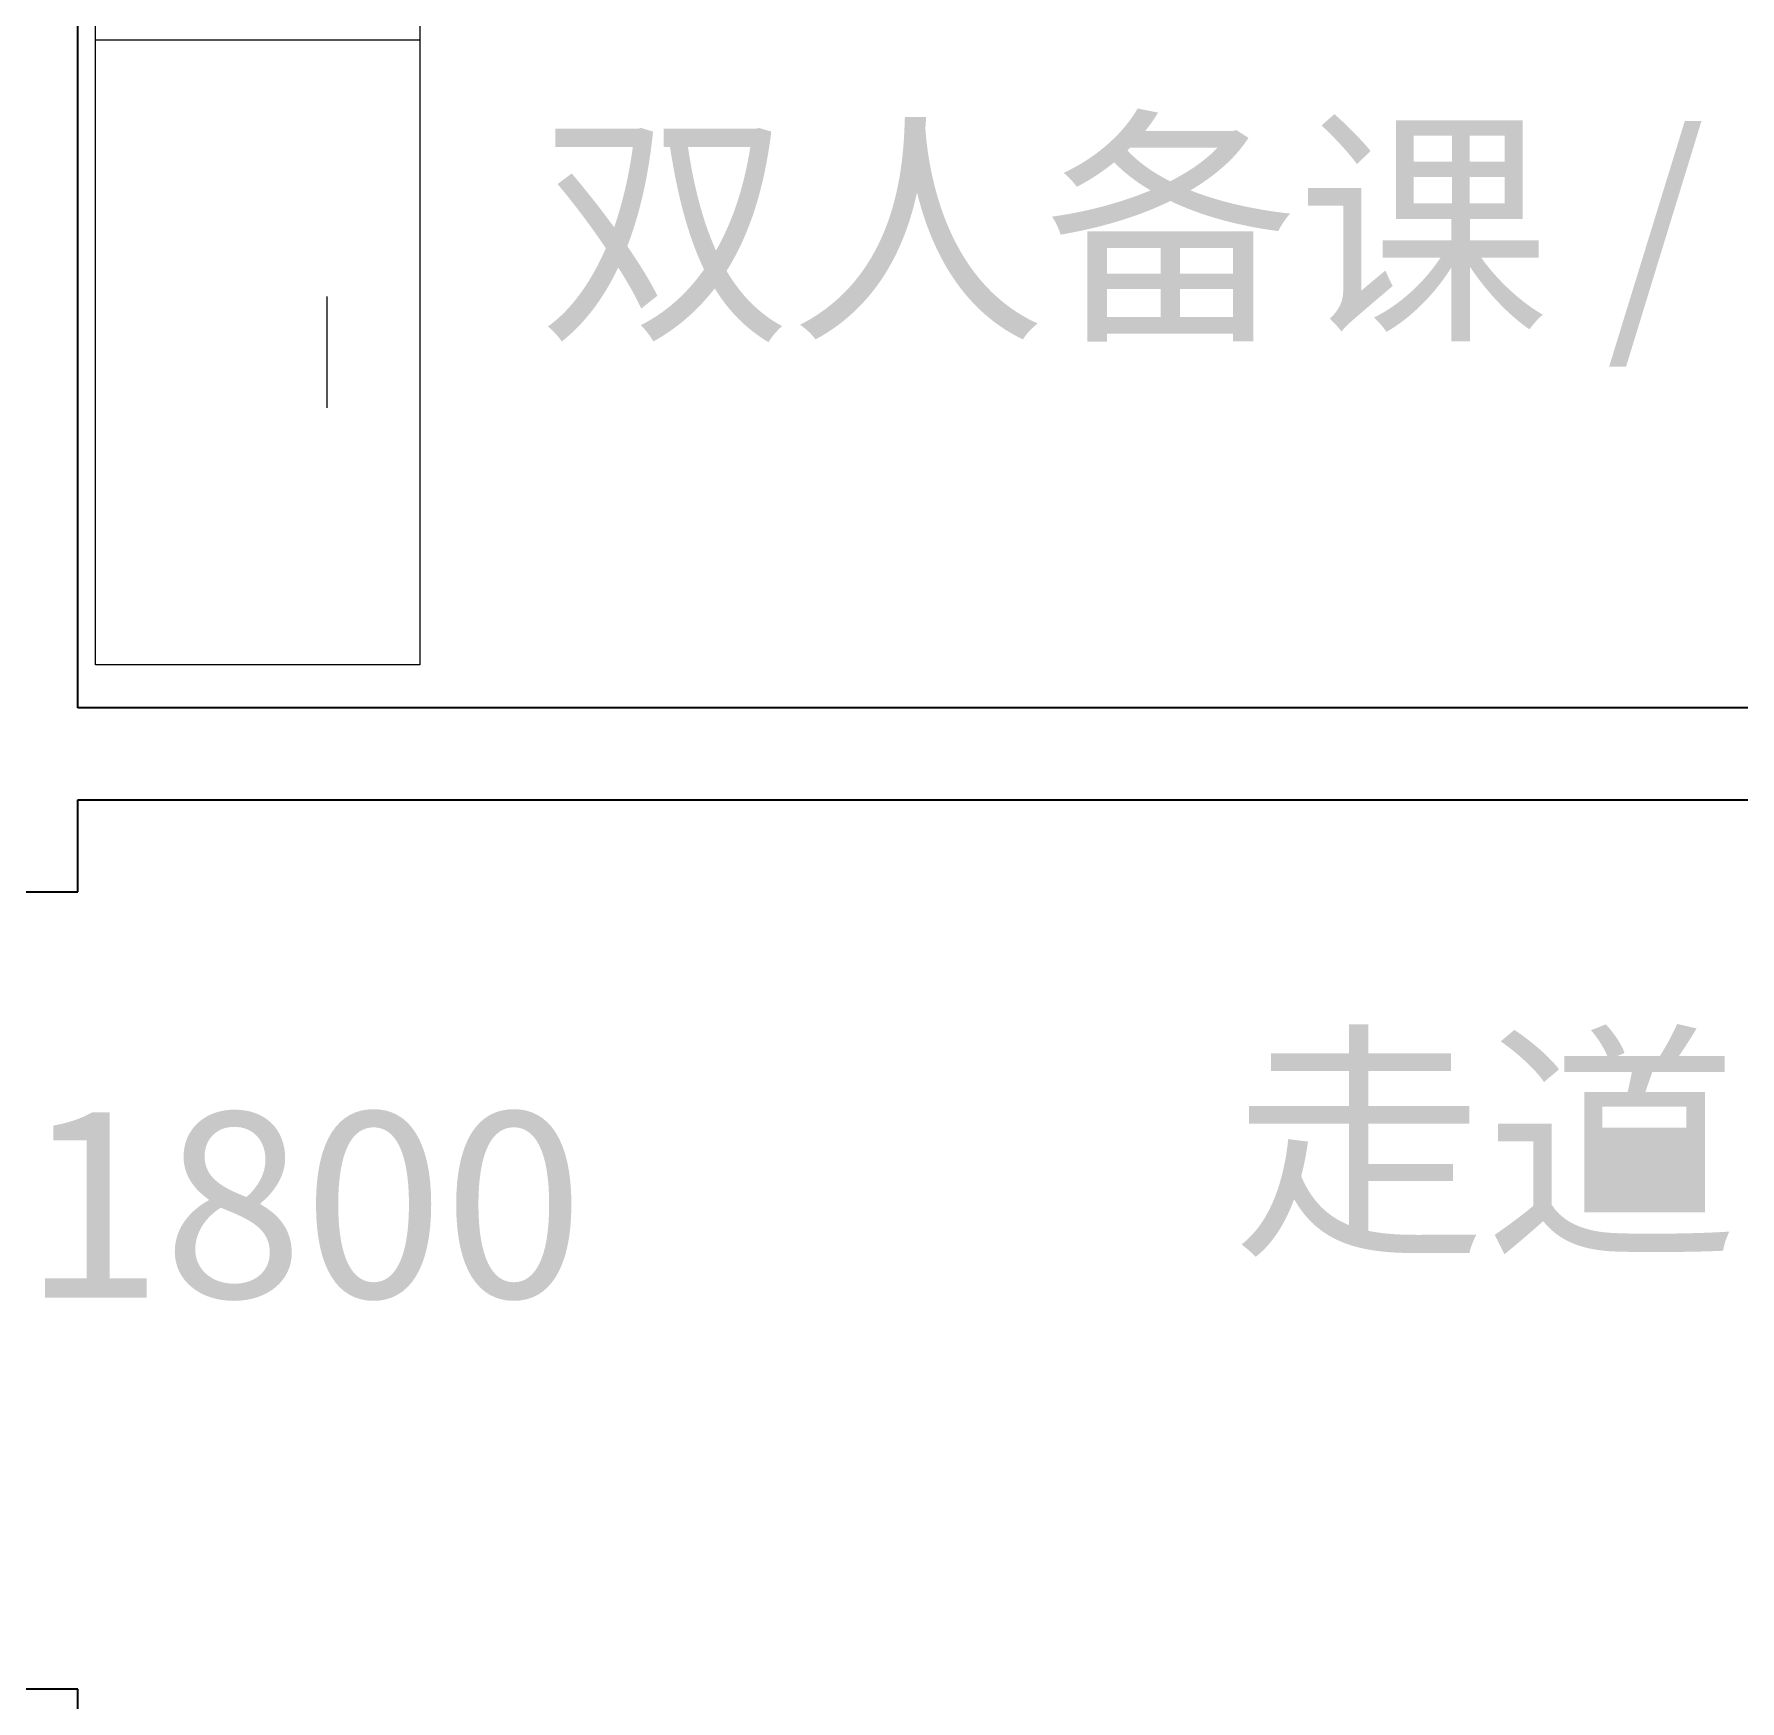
# Model space of a CAD drawing. Header units: millimetres. Extents: x -4600 to 229000, y -4300 to 19460.
# Drawn here: x 43789 to 45631, y 6857 to 8657 of the extents above; entities that cross this region are included whole.
import ezdxf

# ---------------------------------------------------------------- set-up
doc = ezdxf.new("R2010")
doc.units = ezdxf.units.MM
doc.header["$LTSCALE"] = 100
for name, color, linetype, lineweight in [('A-CABINET', 32, 'Continuous', 25), ('A-EX-WALL', 7, 'Continuous', 35), ('A-TEXT', 7, 'Continuous', 18), ('R2-DETAIL', 7, 'Continuous', 13)]:
    doc.layers.add(name, color=color, linetype=linetype, lineweight=lineweight)

# ---------------------------------------------------------------- blocks, each defined once
blk = doc.blocks.new('SOURCE_PROPOSED')
at = {"layer": 'A-EX-WALL'}
for p, q in [((3836.4, 6129.4), (3836.4, 9630)), ((6216.1, 6129.4), (3836.4, 6129.4)), ((3836.4, 6030), (6216.1, 6030)), ((3836.4, 5930.5), (3836.4, 6030)), ((3714, 5930.5), (3836.4, 5930.5)), ((3836.4, 5069.5), (3714, 5069.5)), ((3836.4, 4970), (3836.4, 5069.5))]:
    blk.add_line(p, q, dxfattribs=at)
blk = doc.blocks.new('FURNITURE_DESIGN')
at = {"layer": 'A-TEXT'}
h = blk.add_hatch(color=256, dxfattribs=at)
edge = h.paths.add_edge_path()
edge.add_spline(control_points=[(4729.6, 6767.3), (4728, 6731.3), (4728, 6600), (4616.4, 6543)], knot_values=[0, 0, 0, 0, 1, 1, 1, 1], degree=3, periodic=0)
edge.add_spline(control_points=[(4616.4, 6543), (4623, 6538.6), (4629.5, 6532.4), (4633.1, 6527.2)], knot_values=[0, 0, 0, 0, 1, 1, 1, 1], degree=3, periodic=0)
edge.add_spline(control_points=[(4633.1, 6527.2), (4702.6, 6564.8), (4730.7, 6630.9), (4742.7, 6686)], knot_values=[0, 0, 0, 0, 1, 1, 1, 1], degree=3, periodic=0)
edge.add_spline(control_points=[(4742.7, 6686), (4756.1, 6630.9), (4786.7, 6561), (4857.1, 6527.2)], knot_values=[0, 0, 0, 0, 1, 1, 1, 1], degree=3, periodic=0)
edge.add_spline(control_points=[(4857.1, 6527.2), (4860.3, 6532.6), (4866.6, 6539.7), (4872.9, 6544.4)], knot_values=[0, 0, 0, 0, 1, 1, 1, 1], degree=3, periodic=0)
edge.add_spline(control_points=[(4872.9, 6544.4), (4768.7, 6591.9), (4754.2, 6719.8), (4751.7, 6755)], knot_values=[0, 0, 0, 0, 1, 1, 1, 1], degree=3, periodic=0)
edge.add_line((4751.7, 6755), (4752.6, 6767.3))
edge.add_line((4752.6, 6767.3), (4729.6, 6767.3))
h = blk.add_hatch(color=256, dxfattribs=at)
edge = h.paths.add_edge_path()
edge.add_spline(control_points=[(4980.9, 6776.6), (4967.3, 6752.8), (4940.6, 6725.6), (4901, 6707)], knot_values=[0, 0, 0, 0, 1, 1, 1, 1], degree=3, periodic=0)
edge.add_spline(control_points=[(4901, 6707), (4905.6, 6703.7), (4911.9, 6696.9), (4915.2, 6692)], knot_values=[0, 0, 0, 0, 1, 1, 1, 1], degree=3, periodic=0)
edge.add_spline(control_points=[(4915.2, 6692), (4930.5, 6699.9), (4943.8, 6708.9), (4955.6, 6718.5)], knot_values=[0, 0, 0, 0, 1, 1, 1, 1], degree=3, periodic=0)
edge.add_spline(control_points=[(4955.6, 6718.5), (4966.8, 6707), (4979.9, 6696.9), (4994.9, 6688.2)], knot_values=[0, 0, 0, 0, 1, 1, 1, 1], degree=3, periodic=0)
edge.add_spline(control_points=[(4994.9, 6688.2), (4961.6, 6674.3), (4923.9, 6664.7), (4888.4, 6659.8)], knot_values=[0, 0, 0, 0, 1, 1, 1, 1], degree=3, periodic=0)
edge.add_spline(control_points=[(4888.4, 6659.8), (4892, 6655.2), (4896.1, 6646.2), (4897.7, 6640.4)], knot_values=[0, 0, 0, 0, 1, 1, 1, 1], degree=3, periodic=0)
edge.add_spline(control_points=[(4897.7, 6640.4), (4937.3, 6647), (4979.3, 6658.7), (5016.4, 6676.7)], knot_values=[0, 0, 0, 0, 1, 1, 1, 1], degree=3, periodic=0)
edge.add_spline(control_points=[(5016.4, 6676.7), (5050.5, 6660.3), (5090.9, 6649.7), (5132.9, 6644.2)], knot_values=[0, 0, 0, 0, 1, 1, 1, 1], degree=3, periodic=0)
edge.add_spline(control_points=[(5132.9, 6644.2), (5135.6, 6650), (5141.1, 6658.4), (5145.7, 6663.1)], knot_values=[0, 0, 0, 0, 1, 1, 1, 1], degree=3, periodic=0)
edge.add_spline(control_points=[(5145.7, 6663.1), (5107, 6667.4), (5069.6, 6675.6), (5038, 6688.2)], knot_values=[0, 0, 0, 0, 1, 1, 1, 1], degree=3, periodic=0)
edge.add_spline(control_points=[(5038, 6688.2), (5063.9, 6703.5), (5086, 6722.3), (5100.7, 6744.9)], knot_values=[0, 0, 0, 0, 1, 1, 1, 1], degree=3, periodic=0)
edge.add_line((5100.7, 6744.9), (5087.4, 6753.4))
edge.add_line((5087.4, 6753.4), (5083.8, 6752.3))
edge.add_line((5083.8, 6752.3), (4989.1, 6752.3))
edge.add_spline(control_points=[(4989.1, 6752.3), (4994.3, 6758.8), (4999, 6765.4), (5003, 6772.2)], knot_values=[0, 0, 0, 0, 1, 1, 1, 1], degree=3, periodic=0)
edge.add_line((5003, 6772.2), (4980.9, 6776.6))
edge = h.paths.add_edge_path(flags=0)
edge.add_spline(control_points=[(5067.2, 6734.3), (5054.1, 6720.4), (5036.3, 6708.4), (5016.1, 6698)], knot_values=[0, 0, 0, 0, 1, 1, 1, 1], degree=3, periodic=0)
edge.add_spline(control_points=[(5016.1, 6698), (4997.6, 6707.3), (4981.8, 6718.5), (4970, 6731.3)], knot_values=[0, 0, 0, 0, 1, 1, 1, 1], degree=3, periodic=0)
edge.add_line((4970, 6731.3), (4973, 6734.3))
edge.add_line((4973, 6734.3), (5067.2, 6734.3))
h = blk.add_hatch(color=256, dxfattribs=at)
edge = h.paths.add_edge_path()
edge.add_spline(control_points=[(5179.6, 6758.3), (5193.2, 6745.7), (5209.9, 6727.7), (5217.8, 6716.5)], knot_values=[0, 0, 0, 0, 1, 1, 1, 1], degree=3, periodic=0)
edge.add_line((5217.8, 6716.5), (5232.5, 6730.7))
edge.add_spline(control_points=[(5232.5, 6730.7), (5224.1, 6741.4), (5206.9, 6758.6), (5193.5, 6770.6)], knot_values=[0, 0, 0, 0, 1, 1, 1, 1], degree=3, periodic=0)
edge.add_line((5193.5, 6770.6), (5179.6, 6758.3))
h = blk.add_hatch(color=256, dxfattribs=at)
edge = h.paths.add_edge_path()
edge.add_line((5260.1, 6764), (5260.1, 6657.3))
edge.add_line((5260.1, 6657.3), (5319.8, 6657.3))
edge.add_line((5319.8, 6657.3), (5319.8, 6634.1))
edge.add_line((5319.8, 6634.1), (5245.6, 6634.1))
edge.add_line((5245.6, 6634.1), (5245.6, 6615.6))
edge.add_line((5245.6, 6615.6), (5308.1, 6615.6))
edge.add_spline(control_points=[(5308.1, 6615.6), (5290.9, 6589.1), (5262.8, 6563.5), (5236.1, 6550.9)], knot_values=[0, 0, 0, 0, 1, 1, 1, 1], degree=3, periodic=0)
edge.add_spline(control_points=[(5236.1, 6550.9), (5240.4, 6547.4), (5246.4, 6540.3), (5249.7, 6535.4)], knot_values=[0, 0, 0, 0, 1, 1, 1, 1], degree=3, periodic=0)
edge.add_spline(control_points=[(5249.7, 6535.4), (5275.3, 6549.8), (5302.1, 6576.3), (5319.8, 6605)], knot_values=[0, 0, 0, 0, 1, 1, 1, 1], degree=3, periodic=0)
edge.add_line((5319.8, 6605), (5319.8, 6525))
edge.add_line((5319.8, 6525), (5340, 6525))
edge.add_line((5340, 6525), (5340, 6605.5))
edge.add_spline(control_points=[(5340, 6605.5), (5357.5, 6579), (5382.3, 6552.8), (5404.1, 6538.1)], knot_values=[0, 0, 0, 0, 1, 1, 1, 1], degree=3, periodic=0)
edge.add_spline(control_points=[(5404.1, 6538.1), (5407.7, 6543.3), (5413.7, 6550.1), (5418.6, 6553.9)], knot_values=[0, 0, 0, 0, 1, 1, 1, 1], degree=3, periodic=0)
edge.add_spline(control_points=[(5418.6, 6553.9), (5395.7, 6566.8), (5368.9, 6591.3), (5352, 6615.6)], knot_values=[0, 0, 0, 0, 1, 1, 1, 1], degree=3, periodic=0)
edge.add_line((5352, 6615.6), (5414, 6615.6))
edge.add_line((5414, 6615.6), (5414, 6634.1))
edge.add_line((5414, 6634.1), (5340, 6634.1))
edge.add_line((5340, 6634.1), (5340, 6657.3))
edge.add_line((5340, 6657.3), (5396.8, 6657.3))
edge.add_line((5396.8, 6657.3), (5396.8, 6764))
edge.add_line((5396.8, 6764), (5260.1, 6764))
h.paths.add_polyline_path([(5278.9, 6702.6), (5320.4, 6702.6), (5320.4, 6674.3), (5278.9, 6674.3), (5278.9, 6702.6)], flags=0)
h.paths.add_polyline_path([(5278.9, 6747.1), (5320.4, 6747.1), (5320.4, 6719.3), (5278.9, 6719.3), (5278.9, 6747.1)], flags=0)
h.paths.add_polyline_path([(5339.5, 6702.6), (5377.4, 6702.6), (5377.4, 6674.3), (5339.5, 6674.3), (5339.5, 6702.6)], flags=0)
h.paths.add_polyline_path([(5339.5, 6747.1), (5377.4, 6747.1), (5377.4, 6719.3), (5339.5, 6719.3), (5339.5, 6747.1)], flags=0)
blk.add_hatch(color=256, dxfattribs=at).paths.add_polyline_path([(5490.1, 6497.7), (5508.4, 6497.7), (5589.9, 6763.2), (5571.9, 6763.2), (5490.1, 6497.7)])
h = blk.add_hatch(color=256, dxfattribs=at)
edge = h.paths.add_edge_path()
edge.add_spline(control_points=[(4354.5, 6695), (4371.9, 6674.3), (4390.5, 6649.7), (4406.6, 6625.7)], knot_values=[0, 0, 0, 0, 1, 1, 1, 1], degree=3, periodic=0)
edge.add_spline(control_points=[(4406.6, 6625.7), (4390.2, 6588), (4368.9, 6559.1), (4344.1, 6541.1)], knot_values=[0, 0, 0, 0, 1, 1, 1, 1], degree=3, periodic=0)
edge.add_spline(control_points=[(4344.1, 6541.1), (4349, 6537.6), (4355.8, 6529.9), (4359.1, 6525)], knot_values=[0, 0, 0, 0, 1, 1, 1, 1], degree=3, periodic=0)
edge.add_spline(control_points=[(4359.1, 6525), (4383.1, 6544.1), (4403.9, 6570.6), (4420, 6605)], knot_values=[0, 0, 0, 0, 1, 1, 1, 1], degree=3, periodic=0)
edge.add_spline(control_points=[(4420, 6605), (4430.3, 6588.6), (4439.1, 6573.3), (4444.8, 6560.5)], knot_values=[0, 0, 0, 0, 1, 1, 1, 1], degree=3, periodic=0)
edge.add_line((4444.8, 6560.5), (4462.3, 6574.4))
edge.add_spline(control_points=[(4462.3, 6574.4), (4454.9, 6589.4), (4443.4, 6608.2), (4429.8, 6627.9)], knot_values=[0, 0, 0, 0, 1, 1, 1, 1], degree=3, periodic=0)
edge.add_spline(control_points=[(4429.8, 6627.9), (4443.2, 6662.5), (4452.7, 6703.7), (4457.6, 6751.7)], knot_values=[0, 0, 0, 0, 1, 1, 1, 1], degree=3, periodic=0)
edge.add_line((4457.6, 6751.7), (4444.5, 6755.6))
edge.add_line((4444.5, 6755.6), (4441, 6754.7))
edge.add_line((4441, 6754.7), (4352, 6754.7))
edge.add_line((4352, 6754.7), (4352, 6735.1))
edge.add_line((4352, 6735.1), (4435.8, 6735.1))
edge.add_spline(control_points=[(4435.8, 6735.1), (4431.4, 6703.2), (4424.6, 6674.3), (4415.6, 6648.3)], knot_values=[0, 0, 0, 0, 1, 1, 1, 1], degree=3, periodic=0)
edge.add_spline(control_points=[(4415.6, 6648.3), (4400.9, 6668.5), (4384.8, 6688.7), (4369.8, 6706.5)], knot_values=[0, 0, 0, 0, 1, 1, 1, 1], degree=3, periodic=0)
edge.add_line((4369.8, 6706.5), (4354.5, 6695))
h = blk.add_hatch(color=256, dxfattribs=at)
edge = h.paths.add_edge_path()
edge.add_line((4469.1, 6754.7), (4469.1, 6735.1))
edge.add_line((4469.1, 6735.1), (4475.9, 6735.1))
edge.add_spline(control_points=[(4475.9, 6735.1), (4483.8, 6684.1), (4495, 6639.3), (4512.7, 6602.8)], knot_values=[0, 0, 0, 0, 1, 1, 1, 1], degree=3, periodic=0)
edge.add_spline(control_points=[(4512.7, 6602.8), (4493.6, 6575.8), (4470.2, 6555.6), (4444.2, 6542.5)], knot_values=[0, 0, 0, 0, 1, 1, 1, 1], degree=3, periodic=0)
edge.add_spline(control_points=[(4444.2, 6542.5), (4448.9, 6538.4), (4455.2, 6530.2), (4457.9, 6525)], knot_values=[0, 0, 0, 0, 1, 1, 1, 1], degree=3, periodic=0)
edge.add_spline(control_points=[(4457.9, 6525), (4483, 6538.9), (4505.1, 6557.7), (4524.2, 6582.3)], knot_values=[0, 0, 0, 0, 1, 1, 1, 1], degree=3, periodic=0)
edge.add_spline(control_points=[(4524.2, 6582.3), (4539.2, 6558), (4558.3, 6538.4), (4582.3, 6524.2)], knot_values=[0, 0, 0, 0, 1, 1, 1, 1], degree=3, periodic=0)
edge.add_spline(control_points=[(4582.3, 6524.2), (4585.6, 6529.9), (4592.1, 6537.6), (4597, 6541.6)], knot_values=[0, 0, 0, 0, 1, 1, 1, 1], degree=3, periodic=0)
edge.add_spline(control_points=[(4597, 6541.6), (4571.9, 6555), (4552.3, 6575.5), (4537, 6601.1)], knot_values=[0, 0, 0, 0, 1, 1, 1, 1], degree=3, periodic=0)
edge.add_spline(control_points=[(4537, 6601.1), (4561, 6639.1), (4577.7, 6688.7), (4585.3, 6751.7)], knot_values=[0, 0, 0, 0, 1, 1, 1, 1], degree=3, periodic=0)
edge.add_line((4585.3, 6751.7), (4571.9, 6755.6))
edge.add_line((4571.9, 6755.6), (4568.4, 6754.7))
edge.add_line((4568.4, 6754.7), (4469.1, 6754.7))
edge = h.paths.add_edge_path(flags=0)
edge.add_spline(control_points=[(4562.7, 6735.1), (4555.8, 6691.2), (4543, 6653.5), (4525.6, 6623.2)], knot_values=[0, 0, 0, 0, 1, 1, 1, 1], degree=3, periodic=0)
edge.add_spline(control_points=[(4525.6, 6623.2), (4511.1, 6655.2), (4501.5, 6693.4), (4495.3, 6735.1)], knot_values=[0, 0, 0, 0, 1, 1, 1, 1], degree=3, periodic=0)
edge.add_line((4495.3, 6735.1), (4562.7, 6735.1))
h = blk.add_hatch(color=256, dxfattribs=at)
edge = h.paths.add_edge_path()
edge.add_line((5164.8, 6690.6), (5164.8, 6671.8))
edge.add_line((5164.8, 6671.8), (5203, 6671.8))
edge.add_line((5203, 6671.8), (5203, 6579))
edge.add_spline(control_points=[(5203, 6579), (5203, 6564.8), (5193.8, 6554.2), (5188.3, 6549.6)], knot_values=[0, 0, 0, 0, 1, 1, 1, 1], degree=3, periodic=0)
edge.add_spline(control_points=[(5188.3, 6549.6), (5192.1, 6546.6), (5198.4, 6539.7), (5201.1, 6535.6)], knot_values=[0, 0, 0, 0, 1, 1, 1, 1], degree=3, periodic=0)
edge.add_spline(control_points=[(5201.1, 6535.6), (5204.7, 6541.1), (5211.5, 6546.8), (5256.5, 6585)], knot_values=[0, 0, 0, 0, 1, 1, 1, 1], degree=3, periodic=0)
edge.add_spline(control_points=[(5256.5, 6585), (5254.1, 6588.9), (5250.8, 6596.2), (5248.6, 6601.7)], knot_values=[0, 0, 0, 0, 1, 1, 1, 1], degree=3, periodic=0)
edge.add_line((5248.6, 6601.7), (5222.7, 6580.1))
edge.add_line((5222.7, 6580.1), (5222.7, 6690.6))
edge.add_line((5222.7, 6690.6), (5164.8, 6690.6))
h = blk.add_hatch(color=256, dxfattribs=at)
h.paths.add_polyline_path([(4926.6, 6644), (4926.6, 6524.7), (4947.9, 6524.7), (4947.9, 6533.5), (5083.8, 6533.5), (5083.8, 6525.3), (5105.9, 6525.3), (5105.9, 6644), (4926.6, 6644)])
h.paths.add_polyline_path([(4947.9, 6581.8), (5005.8, 6581.8), (5005.8, 6551.5), (4947.9, 6551.5), (4947.9, 6581.8)], flags=0)
h.paths.add_polyline_path([(5083.8, 6581.8), (5083.8, 6551.5), (5026.8, 6551.5), (5026.8, 6581.8), (5083.8, 6581.8)], flags=0)
h.paths.add_polyline_path([(4947.9, 6598.4), (4947.9, 6626), (5005.8, 6626), (5005.8, 6598.4), (4947.9, 6598.4)], flags=0)
h.paths.add_polyline_path([(5083.8, 6598.4), (5026.8, 6598.4), (5026.8, 6626), (5083.8, 6626), (5083.8, 6598.4)], flags=0)
h = blk.add_hatch(color=256, dxfattribs=at)
edge = h.paths.add_edge_path()
edge.add_spline(control_points=[(5143.6, 5663.6), (5139.5, 5623.5), (5126.4, 5575.2), (5093.2, 5549.8)], knot_values=[0, 0, 0, 0, 1, 1, 1, 1], degree=3, periodic=0)
edge.add_spline(control_points=[(5093.2, 5549.8), (5097.8, 5546.5), (5104.9, 5540.3), (5108.4, 5536.4)], knot_values=[0, 0, 0, 0, 1, 1, 1, 1], degree=3, periodic=0)
edge.add_spline(control_points=[(5108.4, 5536.4), (5127.8, 5551.7), (5140.9, 5574.1), (5149.9, 5598.6)], knot_values=[0, 0, 0, 0, 1, 1, 1, 1], degree=3, periodic=0)
edge.add_spline(control_points=[(5149.9, 5598.6), (5177.2, 5550.9), (5221.7, 5540.5), (5280.3, 5540.5)], knot_values=[0, 0, 0, 0, 1, 1, 1, 1], degree=3, periodic=0)
edge.add_line((5280.3, 5540.5), (5339.3, 5540.5))
edge.add_spline(control_points=[(5339.3, 5540.5), (5340.4, 5546.3), (5343.9, 5555.5), (5346.9, 5560.4)], knot_values=[0, 0, 0, 0, 1, 1, 1, 1], degree=3, periodic=0)
edge.add_spline(control_points=[(5346.9, 5560.4), (5334.9, 5560.2), (5290.2, 5560.2), (5281.2, 5560.2), (5262.9, 5560.2), (5245.7, 5561.3), (5230.1, 5564.5)], knot_values=[0, 0, 0, 0, 1, 1, 1, 2, 2, 2, 2], degree=3, periodic=0)
edge.add_line((5230.1, 5564.5), (5230.1, 5618.3))
edge.add_line((5230.1, 5618.3), (5321.5, 5618.3))
edge.add_line((5321.5, 5618.3), (5321.5, 5636.8))
edge.add_line((5321.5, 5636.8), (5230.1, 5636.8))
edge.add_line((5230.1, 5636.8), (5230.1, 5680.2))
edge.add_line((5230.1, 5680.2), (5339.3, 5680.2))
edge.add_line((5339.3, 5680.2), (5339.3, 5699.3))
edge.add_line((5339.3, 5699.3), (5230.1, 5699.3))
edge.add_line((5230.1, 5699.3), (5230.1, 5737))
edge.add_line((5230.1, 5737), (5319.4, 5737))
edge.add_line((5319.4, 5737), (5319.4, 5756.1))
edge.add_line((5319.4, 5756.1), (5230.1, 5756.1))
edge.add_line((5230.1, 5756.1), (5230.1, 5787.7))
edge.add_line((5230.1, 5787.7), (5209.1, 5787.7))
edge.add_line((5209.1, 5787.7), (5209.1, 5756.1))
edge.add_line((5209.1, 5756.1), (5124.8, 5756.1))
edge.add_line((5124.8, 5756.1), (5124.8, 5737))
edge.add_line((5124.8, 5737), (5209.1, 5737))
edge.add_line((5209.1, 5737), (5209.1, 5699.3))
edge.add_line((5209.1, 5699.3), (5101.1, 5699.3))
edge.add_line((5101.1, 5699.3), (5101.1, 5680.2))
edge.add_line((5101.1, 5680.2), (5209.1, 5680.2))
edge.add_line((5209.1, 5680.2), (5209.1, 5570.8))
edge.add_spline(control_points=[(5209.1, 5570.8), (5186.7, 5579.8), (5169.3, 5595.9), (5157.6, 5623.5)], knot_values=[0, 0, 0, 0, 1, 1, 1, 1], degree=3, periodic=0)
edge.add_spline(control_points=[(5157.6, 5623.5), (5160.8, 5636), (5163.3, 5648.6), (5164.9, 5660.9)], knot_values=[0, 0, 0, 0, 1, 1, 1, 1], degree=3, periodic=0)
edge.add_line((5164.9, 5660.9), (5143.6, 5663.6))
h = blk.add_hatch(color=256, dxfattribs=at)
edge = h.paths.add_edge_path()
edge.add_line((5463.4, 5714.3), (5463.4, 5584.5))
edge.add_line((5463.4, 5584.5), (5593.8, 5584.5))
edge.add_line((5593.8, 5584.5), (5593.8, 5714.3))
edge.add_line((5593.8, 5714.3), (5529.2, 5714.3))
edge.add_line((5529.2, 5714.3), (5536.8, 5736.2))
edge.add_line((5536.8, 5736.2), (5615.1, 5736.2))
edge.add_line((5615.1, 5736.2), (5615.1, 5753.4))
edge.add_line((5615.1, 5753.4), (5565.5, 5753.4))
edge.add_spline(control_points=[(5565.5, 5753.4), (5571.5, 5761.8), (5578.3, 5772.7), (5584.6, 5783.1)], knot_values=[0, 0, 0, 0, 1, 1, 1, 1], degree=3, periodic=0)
edge.add_line((5584.6, 5783.1), (5563.6, 5788))
edge.add_spline(control_points=[(5563.6, 5788), (5559.5, 5778.2), (5551.3, 5763.2), (5545, 5753.4)], knot_values=[0, 0, 0, 0, 1, 1, 1, 1], degree=3, periodic=0)
edge.add_line((5545, 5753.4), (5499.2, 5753.4))
edge.add_line((5499.2, 5753.4), (5506.8, 5756.6))
edge.add_spline(control_points=[(5506.8, 5756.6), (5503.8, 5765.4), (5495.3, 5778.5), (5486.6, 5787.5)], knot_values=[0, 0, 0, 0, 1, 1, 1, 1], degree=3, periodic=0)
edge.add_line((5486.6, 5787.5), (5470.5, 5781.2))
edge.add_spline(control_points=[(5470.5, 5781.2), (5477.9, 5773), (5484.7, 5761.8), (5488.2, 5753.4)], knot_values=[0, 0, 0, 0, 1, 1, 1, 1], degree=3, periodic=0)
edge.add_line((5488.2, 5753.4), (5441.6, 5753.4))
edge.add_line((5441.6, 5753.4), (5441.6, 5736.2))
edge.add_line((5441.6, 5736.2), (5514.7, 5736.2))
edge.add_spline(control_points=[(5514.7, 5736.2), (5513.4, 5729.1), (5511.7, 5721.2), (5510.1, 5714.3)], knot_values=[0, 0, 0, 0, 1, 1, 1, 1], degree=3, periodic=0)
edge.add_line((5510.1, 5714.3), (5463.4, 5714.3))
h.paths.add_polyline_path([(5482.8, 5698.5), (5573.7, 5698.5), (5573.7, 5676.1), (5482.8, 5676.1), (5482.8, 5698.5)], flags=0)
h = blk.add_hatch(color=256, dxfattribs=at)
edge = h.paths.add_edge_path()
edge.add_spline(control_points=[(5373.1, 5769.2), (5390.6, 5756.9), (5411, 5738.6), (5419.8, 5725.2)], knot_values=[0, 0, 0, 0, 1, 1, 1, 1], degree=3, periodic=0)
edge.add_line((5419.8, 5725.2), (5436.1, 5738.9))
edge.add_spline(control_points=[(5436.1, 5738.9), (5426.3, 5752), (5405.8, 5769.7), (5387.8, 5781.5)], knot_values=[0, 0, 0, 0, 1, 1, 1, 1], degree=3, periodic=0)
edge.add_line((5387.8, 5781.5), (5373.1, 5769.2))
h = blk.add_hatch(color=256, dxfattribs=at)
edge = h.paths.add_edge_path()
edge.add_line((3801.1, 5492.4), (3910.8, 5492.4))
edge.add_line((3910.8, 5492.4), (3910.8, 5513.1))
edge.add_line((3910.8, 5513.1), (3870.7, 5513.1))
edge.add_line((3870.7, 5513.1), (3870.7, 5692.4))
edge.add_line((3870.7, 5692.4), (3851.6, 5692.4))
edge.add_spline(control_points=[(3851.6, 5692.4), (3840.7, 5686.1), (3827.8, 5681.5), (3810.1, 5678.2)], knot_values=[0, 0, 0, 0, 1, 1, 1, 1], degree=3, periodic=0)
edge.add_line((3810.1, 5678.2), (3810.1, 5662.4))
edge.add_line((3810.1, 5662.4), (3845.8, 5662.4))
edge.add_line((3845.8, 5662.4), (3845.8, 5513.1))
edge.add_line((3845.8, 5513.1), (3801.1, 5513.1))
edge.add_line((3801.1, 5513.1), (3801.1, 5492.4))
h = blk.add_hatch(color=256, dxfattribs=at)
edge = h.paths.add_edge_path()
edge.add_spline(control_points=[(4004.9, 5488.9), (4042.3, 5488.9), (4067.4, 5511.5), (4067.4, 5540.4), (4067.4, 5568), (4051.3, 5583), (4033.8, 5593.1)], knot_values=[0, 0, 0, 0, 1, 1, 1, 2, 2, 2, 2], degree=3, periodic=0)
edge.add_line((4033.8, 5593.1), (4033.8, 5594.4))
edge.add_spline(control_points=[(4033.8, 5594.4), (4045.6, 5603.7), (4060.3, 5621.7), (4060.3, 5642.7), (4060.3, 5673.6), (4039.6, 5695.4), (4005.5, 5695.4), (3974.4, 5695.4), (3950.6, 5674.9), (3950.6, 5644.6), (3950.6, 5623.6), (3963.2, 5608.6), (3977.6, 5598.5)], knot_values=[0, 0, 0, 0, 1, 1, 1, 2, 2, 2, 3, 3, 3, 4, 4, 4, 4], degree=3, periodic=0)
edge.add_line((3977.6, 5598.5), (3977.6, 5597.4))
edge.add_spline(control_points=[(3977.6, 5597.4), (3959.4, 5587.6), (3941.1, 5568.8), (3941.1, 5542.1), (3941.1, 5511.2), (3967.8, 5488.9), (4004.9, 5488.9)], knot_values=[0, 0, 0, 0, 1, 1, 1, 2, 2, 2, 2], degree=3, periodic=0)
edge = h.paths.add_edge_path(flags=0)
edge.add_spline(control_points=[(4005.2, 5507.4), (3981.2, 5507.4), (3963.2, 5523), (3963.2, 5544.2), (3963.2, 5563.3), (3974.6, 5579.2), (3990.7, 5589.5)], knot_values=[0, 0, 0, 0, 1, 1, 1, 2, 2, 2, 2], degree=3, periodic=0)
edge.add_spline(control_points=[(3990.7, 5589.5), (4019.1, 5578.1), (4043.7, 5568.3), (4043.7, 5541.2), (4043.7, 5521.3), (4028.4, 5507.4), (4005.2, 5507.4)], knot_values=[0, 0, 0, 0, 1, 1, 1, 2, 2, 2, 2], degree=3, periodic=0)
edge = h.paths.add_edge_path(flags=0)
edge.add_spline(control_points=[(4018.6, 5601), (3994.8, 5610.3), (3973.3, 5620.9), (3973.3, 5644.6), (3973.3, 5664), (3986.6, 5676.8), (4005.2, 5676.8), (4026.5, 5676.8), (4039, 5661.3), (4039, 5641.4), (4039, 5626.6), (4031.9, 5613), (4018.6, 5601)], knot_values=[0, 0, 0, 0, 1, 1, 1, 2, 2, 2, 3, 3, 3, 4, 4, 4, 4], degree=3, periodic=0)
h = blk.add_hatch(color=256, dxfattribs=at)
edge = h.paths.add_edge_path()
edge.add_spline(control_points=[(4155.8, 5488.9), (4193.7, 5488.9), (4218, 5523.2), (4218, 5593.1), (4218, 5662.4), (4193.7, 5695.9), (4155.8, 5695.9), (4117.6, 5695.9), (4093.6, 5662.4), (4093.6, 5593.1), (4093.6, 5523.2), (4117.6, 5488.9), (4155.8, 5488.9)], knot_values=[0, 0, 0, 0, 1, 1, 1, 2, 2, 2, 3, 3, 3, 4, 4, 4, 4], degree=3, periodic=0)
edge = h.paths.add_edge_path(flags=0)
edge.add_spline(control_points=[(4155.8, 5509), (4133.2, 5509), (4117.6, 5534.4), (4117.6, 5593.1), (4117.6, 5651.5), (4133.2, 5676.3), (4155.8, 5676.3), (4178.4, 5676.3), (4194, 5651.5), (4194, 5593.1), (4194, 5534.4), (4178.4, 5509), (4155.8, 5509)], knot_values=[0, 0, 0, 0, 1, 1, 1, 2, 2, 2, 3, 3, 3, 4, 4, 4, 4], degree=3, periodic=0)
h = blk.add_hatch(color=256, dxfattribs=at)
edge = h.paths.add_edge_path()
edge.add_spline(control_points=[(4307.2, 5488.9), (4345.2, 5488.9), (4369.4, 5523.2), (4369.4, 5593.1), (4369.4, 5662.4), (4345.2, 5695.9), (4307.2, 5695.9), (4269, 5695.9), (4245, 5662.4), (4245, 5593.1), (4245, 5523.2), (4269, 5488.9), (4307.2, 5488.9)], knot_values=[0, 0, 0, 0, 1, 1, 1, 2, 2, 2, 3, 3, 3, 4, 4, 4, 4], degree=3, periodic=0)
edge = h.paths.add_edge_path(flags=0)
edge.add_spline(control_points=[(4307.2, 5509), (4284.6, 5509), (4269, 5534.4), (4269, 5593.1), (4269, 5651.5), (4284.6, 5676.3), (4307.2, 5676.3), (4329.9, 5676.3), (4345.4, 5651.5), (4345.4, 5593.1), (4345.4, 5534.4), (4329.9, 5509), (4307.2, 5509)], knot_values=[0, 0, 0, 0, 1, 1, 1, 2, 2, 2, 3, 3, 3, 4, 4, 4, 4], degree=3, periodic=0)
h = blk.add_hatch(color=256, dxfattribs=at)
edge = h.paths.add_edge_path()
edge.add_line((5428.2, 5680.2), (5370.1, 5680.2))
edge.add_line((5370.1, 5680.2), (5370.1, 5661.1))
edge.add_line((5370.1, 5661.1), (5408.3, 5661.1))
edge.add_line((5408.3, 5661.1), (5408.3, 5591.6))
edge.add_spline(control_points=[(5408.3, 5591.6), (5394.7, 5580.1), (5378.8, 5568.6), (5366.6, 5560.2)], knot_values=[0, 0, 0, 0, 1, 1, 1, 1], degree=3, periodic=0)
edge.add_line((5366.6, 5560.2), (5377.2, 5539.2))
edge.add_spline(control_points=[(5377.2, 5539.2), (5391.9, 5551.4), (5405.8, 5563.2), (5418.9, 5574.9)], knot_values=[0, 0, 0, 0, 1, 1, 1, 1], degree=3, periodic=0)
edge.add_spline(control_points=[(5418.9, 5574.9), (5436.4, 5553.4), (5461, 5543.5), (5496.7, 5542.2), (5527, 5541.1), (5583.5, 5541.6), (5613.2, 5543)], knot_values=[0, 0, 0, 0, 1, 1, 1, 2, 2, 2, 2], degree=3, periodic=0)
edge.add_spline(control_points=[(5613.2, 5543), (5614, 5549.3), (5617.6, 5559.1), (5620, 5563.7)], knot_values=[0, 0, 0, 0, 1, 1, 1, 1], degree=3, periodic=0)
edge.add_spline(control_points=[(5620, 5563.7), (5587.6, 5561.5), (5526.4, 5560.7), (5496.7, 5562.1), (5465.1, 5563.2), (5441, 5572.7), (5428.2, 5592.6)], knot_values=[0, 0, 0, 0, 1, 1, 1, 2, 2, 2, 2], degree=3, periodic=0)
edge.add_line((5428.2, 5592.6), (5428.2, 5680.2))
h.paths.add_polyline_path([(5482.8, 5623.5), (5573.7, 5623.5), (5573.7, 5600.6), (5482.8, 5600.6), (5482.8, 5623.5)], flags=0)
h.paths.add_polyline_path([(5482.8, 5661.1), (5573.7, 5661.1), (5573.7, 5638.5), (5482.8, 5638.5), (5482.8, 5661.1)], flags=0)
at = {"layer": 'A-CABINET'}
blk.add_lwpolyline([(3855.6, 8875.9), (4205.6, 8875.9), (4205.6, 6175.9), (3855.6, 6175.9)], close=True, dxfattribs=at)
at = {"layer": 'R2-DETAIL'}
for p, q in [((3855.6, 6850.9), (4205.6, 6850.9)), ((4105.6, 6453.4), (4105.6, 6573.4))]:
    blk.add_line(p, q, dxfattribs=at)
blk = doc.blocks.new('A02_SHEET')
for name in ['SOURCE_PROPOSED', 'FURNITURE_DESIGN']:
    blk.add_blockref(name, (0, 1800))

msp = doc.modelspace()

# ---------------------------------------------------------------- block references
msp.add_blockref('A02_SHEET', (40000, 0))

doc.saveas('drawing.dxf')
